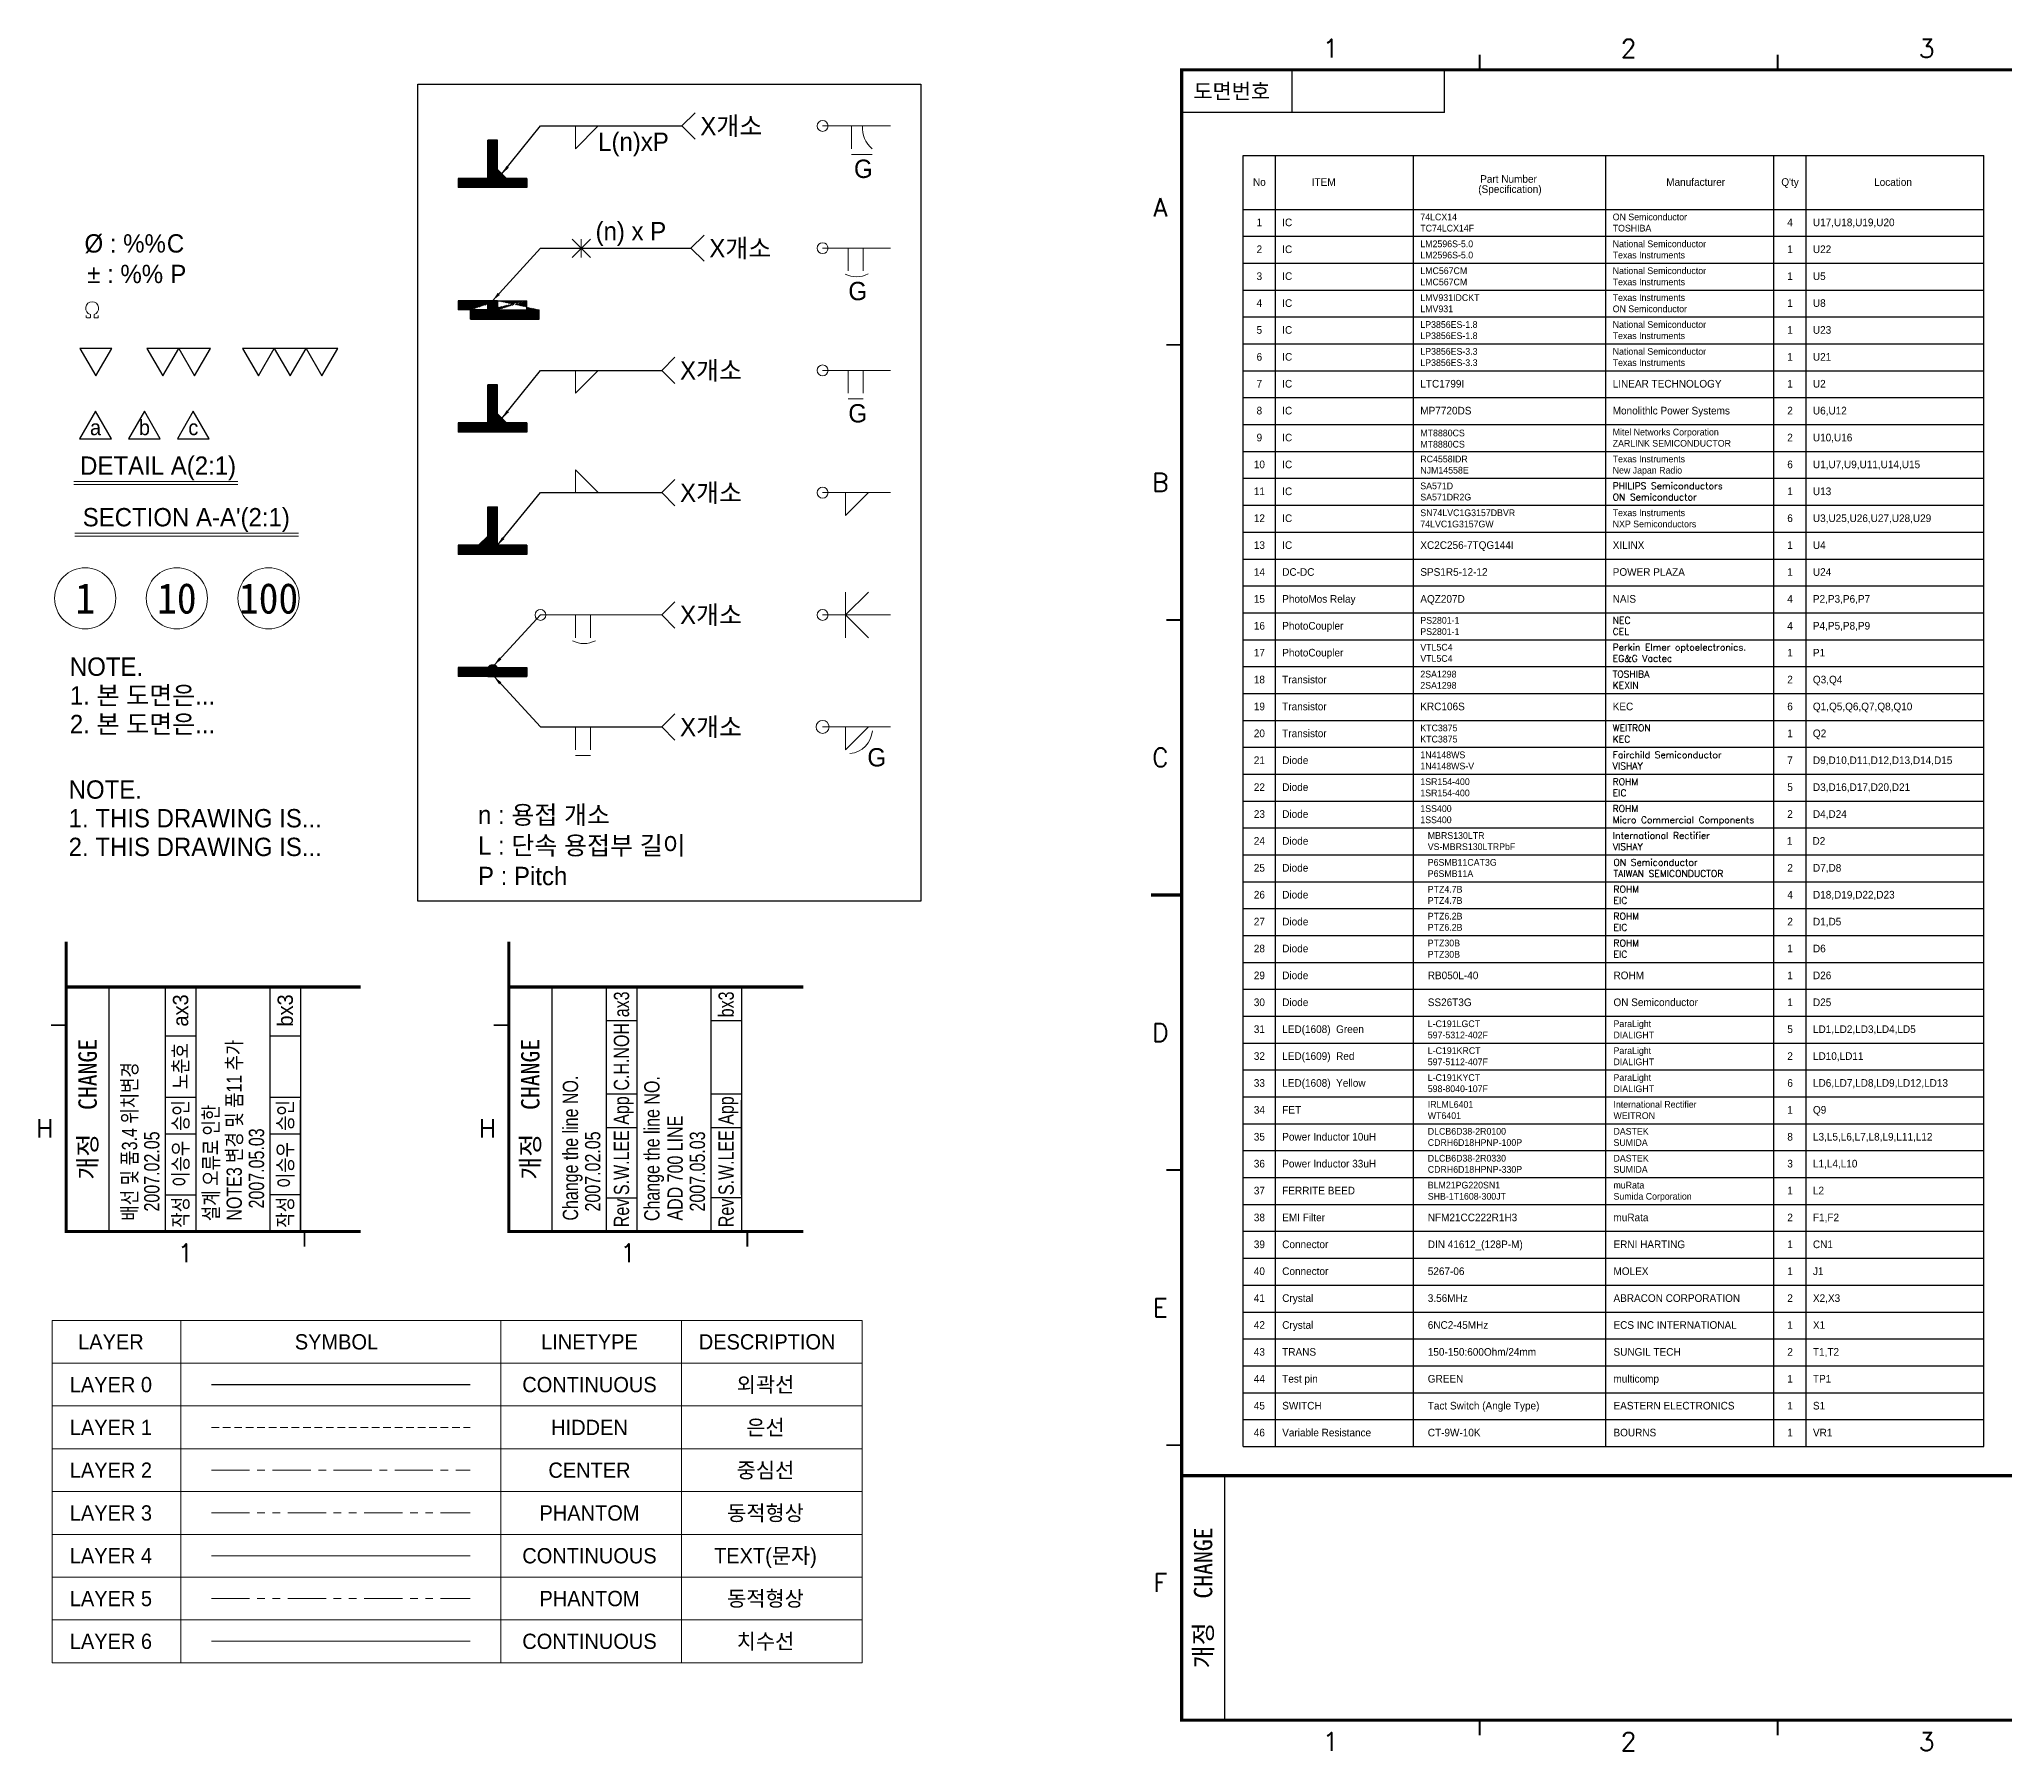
# Model space of a CAD drawing. Extents: x -344 to 1174, y 20 to 1266.
# Drawn here: x -344 to 299, y 20 to 580 of the extents above; entities that cross this region are included whole.
import ezdxf
from ezdxf.enums import TextEntityAlignment as Align

# ---------------------------------------------------------------- set-up
doc = ezdxf.new("R2010")
doc.units = 0
doc.header["$LTSCALE"] = 10
doc.header["$MEASUREMENT"] = 0
for name, pattern in [('CENTER', [2, 1.25, -0.25, 0.25, -0.25]), ('HIDDEN', [0.375, 0.25, -0.125]), ('PHANTOM', [2.5, 1.25, -0.25, 0.25, -0.25, 0.25, -0.25])]:
    doc.linetypes.add(name, pattern=pattern)
doc.layers.get('0').update_dxf_attribs({"linetype": 'CONTINUOUS', "lineweight": 25})
for name, color, linetype, lineweight in [('1', 1, 'HIDDEN', 13), ('2', 2, 'CENTER', 13), ('3', 3, 'PHANTOM', 13), ('4', 4, 'CONTINUOUS', 18), ('5', 5, 'PHANTOM', 13), ('6', 6, 'CONTINUOUS', 13)]:
    doc.layers.add(name, color=color, linetype=linetype, lineweight=lineweight)
for name, color, linetype in [('SHEET', 3, 'CONTINUOUS'), ('문자', 4, 'CONTINUOUS'), ('테두리', 3, 'CONTINUOUS')]:
    doc.layers.add(name, color=color, linetype=linetype)
doc.styles.get("Standard").update_dxf_attribs({"font": 'simplex.shx'})
doc.styles.add('굴림', font='Gulim.ttf')
doc.styles.add('굴림체', font='GulimChe.ttf')
doc.dimstyles.get("Standard").update_dxf_attribs({"dimtxt": 3, "dimasz": 3, "dimexe": 1.5, "dimexo": 1.5, "dimgap": 1.5, "dimtad": 1, "dimdec": 4, "dimdsep": 46, "dimtxsty": 'Standard', "dimcen": 0, "dimclrd": 6, "dimclre": 6, "dimclrt": 4, "dimadec": 4, "dimazin": 2, "dimtfac": 1, "dimtdec": 4, "dimtmove": 0, "dimatfit": 0, "dimfxl": 0, "dimtolj": 1, "dimtzin": 0, "dimarcsym": 0})
pattern_1 = [(45, (-37.47257, 25.9571), (-0.1767767, 0.1767767), [])]
pattern_2 = [(45, (150.57564, -227.96586), (-0.16970563, 0.16970563), [])]

# ---------------------------------------------------------------- blocks, each defined once
blk = doc.blocks.new('A')
blk.add_line((15, 285), (15, 285))
at = {"layer": 'SHEET'}
for p, q in [((33, 285), (33, 278)), ((58, 278), (58, 285)), ((58, 278), (15, 278)), ((22, 55), (22, 15))]:
    blk.add_line(p, q, dxfattribs=at)
at = {"layer": '테두리'}
for points, const_width in [([(63.75, 287.5), (63.75, 285)], 0.3), ([(112.5, 287.5), (112.5, 285)], 0.3), ([(15, 285), (15, 15), (405, 15), (405, 285), (15, 285)], 0.5), ([(12.5, 240), (15, 240)], 0.3), ([(12.5, 195), (15, 195)], 0.3), ([(10, 150), (15, 150)], 0.5), ([(12.5, 105), (15, 105)], 0.3), ([(12.5, 60), (15, 60)], 0.3), ([(15, 55), (405, 55)], 0.5), ([(63.75, 12.5), (63.75, 15)], 0.3), ([(112.5, 12.5), (112.5, 15)], 0.3)]:
    blk.add_lwpolyline(points, dxfattribs=dict(at, const_width=const_width))
at = {"layer": '문자'}
for s, p in [('1', (39.38, 288.5)), ('2', (88.12, 288.5)), ('3', (136.88, 288.5)), ('A', (11.5, 262.5)), ('B', (11.5, 217.5)), ('C', (11.5, 172.5)), ('D', (11.5, 127.5)), ('E', (11.5, 82.5)), ('F', (11.5, 37.5)), ('1', (39.38, 11.5)), ('2', (88.12, 11.5)), ('3', (136.88, 11.5))]:
    blk.add_text(s, height=3, dxfattribs=at).set_placement(p, align=Align.MIDDLE)
at = {"layer": '문자', "style": '굴림체'}
blk.add_text('도면번호 ', height=2.5, dxfattribs=at).set_placement((24, 281.5), align=Align.MIDDLE_CENTER)
blk.add_text('개정  CHANGE', height=3, rotation=90, dxfattribs=at).set_placement((18.5, 35), align=Align.MIDDLE_CENTER)
blk = doc.blocks.new('C')
blk.add_blockref('A', (0, 0))
blk = doc.blocks.new('RE_SHEET')
at = {"layer": 'SHEET'}
blk.add_line((-338.36, 93.04), (-338.36, 53.04), dxfattribs=at)
at = {"layer": '테두리'}
for points, const_width in [([(-345.36, 100.45), (-345.36, 53.04), (-297.18, 53.04)], 0.5), ([(-345.36, 93.04), (-297.18, 93.04)], 0.5), ([(-347.86, 86.79), (-345.36, 86.79)], 0.3), ([(-306.36, 50.54), (-306.36, 53.04)], 0.3)]:
    blk.add_lwpolyline(points, dxfattribs=dict(at, const_width=const_width))
at = {"layer": '문자', "style": '굴림체'}
blk.add_text('개정  CHANGE', height=3, rotation=90, dxfattribs=at).set_placement((-341.86, 73.04), align=Align.MIDDLE_CENTER)
at = {"layer": '문자'}
for s, p in [('H', (-348.86, 69.91)), ('1', (-325.86, 49.54))]:
    blk.add_text(s, height=3, dxfattribs=at).set_placement(p, align=Align.MIDDLE)
blk = doc.blocks.new('OHM')
at = {"layer": '4'}
for p, q in [((-142.05, 245.94), (-142.05, 246.24)), ((-141.45, 245.84), (-141.95, 245.84)), ((-141.35, 246.38), (-141.35, 245.94)), ((-140.75, 246.38), (-140.75, 245.94)), ((-140.65, 245.84), (-140.15, 245.84)), ((-140.05, 245.94), (-140.05, 246.24))]:
    blk.add_line(p, q, dxfattribs=at)
at = {"layer": '4', "lineweight": 13}
blk.add_arc((-141.05, 247.41), 1.07, 286.2683, 253.7317, dxfattribs=at)
at = {"layer": '4'}
for centre, start, end in [((-141.95, 245.94), 180, 270), ((-141.45, 245.94), 270, 0), ((-140.65, 245.94), 180, 270), ((-140.15, 245.94), 270, 0)]:
    blk.add_arc(centre, 0.1, start, end, dxfattribs=at)

msp = doc.modelspace()

# ---------------------------------------------------------------- hatches: boundary and pattern name
h = msp.add_hatch()
h.set_pattern_fill('ANSI31', color=256, scale=2, style=0)
h.set_pattern_definition(pattern_1)
h.paths.add_polyline_path([(-184.23894, 534.46744), (-184.23894, 531.46744), (-206.71604, 531.46744), (-206.71604, 534.46744)])
edge = h.paths.add_edge_path()
edge.add_line((-193.8877, 546.96528), (-197.06729, 546.96528))
edge.add_line((-197.06729, 534.46744), (-197.06729, 546.96528))
edge.add_line((-193.8877, 534.46744), (-193.8877, 546.96528))
h = msp.add_hatch()
h.set_pattern_fill('ANSI31', color=256, scale=2, style=0)
h.set_pattern_definition(pattern_1)
h.paths.add_polyline_path([(-206.71604, 494.46744), (-206.71604, 491.46744), (-197.06729, 491.46744), (-197.06729, 494.46744)])
edge = h.paths.add_edge_path()
edge.add_line((-202.71604, 488.46744), (-180.23894, 488.46744))
edge.add_line((-202.71604, 488.46744), (-202.71604, 491.46744))
edge.add_line((-180.23894, 488.46744), (-180.23894, 491.46744))
edge.add_line((-184.23894, 491.46744), (-184.23894, 494.46744))
edge.add_line((-193.8877, 491.46744), (-180.23894, 491.46744))
edge.add_line((-193.8877, 494.46744), (-184.23894, 494.46744))
edge.add_arc((-195.47749, 491.46744), 1.58979, 180, 360)
edge.add_line((-193.8877, 494.46744), (-193.8877, 491.46744))
h = msp.add_hatch()
h.set_pattern_fill('ANSI31', color=256, scale=2, style=0)
h.set_pattern_definition(pattern_1)
h.paths.add_polyline_path([(-184.23894, 454.46744), (-184.23894, 451.46744), (-206.71604, 451.46744), (-206.71604, 454.46744)])
edge = h.paths.add_edge_path()
edge.add_line((-193.8877, 466.96528), (-197.06729, 466.96528))
edge.add_line((-197.06729, 454.46744), (-197.06729, 466.96528))
edge.add_line((-193.8877, 454.46744), (-193.8877, 466.96528))
h = msp.add_hatch()
h.set_pattern_fill('ANSI32', color=256, scale=2, style=0)
h.set_pattern_definition([(45, (-37.4726, 25.9571), (-0.5303301, 0.5303301), []), (45, (-37.119, 25.9571), (-0.5303301, 0.5303301), [])])
h.paths.add_polyline_path([(-206.71604, 454.46744), (-206.71604, 451.46744), (-184.23894, 451.46744), (-184.23894, 454.46744)])
edge = h.paths.add_edge_path()
edge.add_line((-193.8877, 466.96528), (-197.06729, 466.96528))
edge.add_line((-197.06729, 454.46744), (-197.06729, 466.96528))
edge.add_line((-193.8877, 454.46744), (-193.8877, 466.96528))
h = msp.add_hatch()
h.set_pattern_fill('ANSI31', color=256, scale=2, style=0)
h.set_pattern_definition(pattern_1)
h.paths.add_polyline_path([(-206.71604, 454.46744), (-206.71604, 451.46744), (-184.23894, 451.46744), (-184.23894, 454.46744)])
edge = h.paths.add_edge_path()
edge.add_line((-193.8877, 466.96528), (-197.06729, 466.96528))
edge.add_line((-197.06729, 454.46744), (-197.06729, 466.96528))
edge.add_line((-193.8877, 454.46744), (-193.8877, 466.96528))
h = msp.add_hatch()
h.set_pattern_fill('ANSI31', color=256, scale=2, style=0)
h.set_pattern_definition(pattern_1)
h.paths.add_polyline_path([(-184.23894, 414.46744), (-184.23894, 411.46744), (-206.71604, 411.46744), (-206.71604, 414.46744)])
edge = h.paths.add_edge_path()
edge.add_line((-197.06729, 426.96528), (-193.8877, 426.96528))
edge.add_line((-193.8877, 414.46744), (-193.8877, 426.96528))
edge.add_line((-197.06729, 414.46744), (-197.06729, 426.96528))
h = msp.add_hatch()
h.set_pattern_fill('ANSI31', color=256, scale=2, style=0)
h.set_pattern_definition(pattern_1)
h.paths.add_polyline_path([(-184.23894, 374.46744), (-184.23894, 371.46744), (-193.8877, 371.46744), (-195.47749, 372.96744), (-193.8877, 374.46744)])
h.paths.add_polyline_path([(-206.71604, 374.46744), (-206.71604, 371.46744), (-197.06729, 371.46744), (-195.47749, 372.96744), (-197.06729, 374.46744)])
at = {"layer": '1'}
h = msp.add_hatch(dxfattribs=at)
h.set_pattern_fill('_USER', color=256, scale=0.24, angle=45, style=0, pattern_type=0)
h.set_pattern_definition([(45, (268.1898, 281.58606), (-0.16970563, 0.16970563), [])])
h.paths.add_polyline_path([(-190.91458, 534.46744), (-193.8877, 537.44056), (-193.8877, 534.46744)])
at = {"layer": '1', "linetype": 'Continuous'}
h = msp.add_hatch(dxfattribs=at)
h.set_pattern_fill('ANSI31', color=256, scale=2, style=0)
h.set_pattern_definition([(45, (150.57564, -227.96586), (-0.176776695, 0.176776695), [])])
edge = h.paths.add_edge_path()
edge.add_arc((-195.47749, 491.46744), 1.58979, 180, 360)
edge.add_line((-193.8877, 491.46744), (-193.8877, 494.46744))
edge.add_line((-193.8877, 494.46744), (-197.06729, 494.46744))
edge.add_line((-197.06729, 494.46744), (-197.06729, 491.46744))
at = {"layer": '1'}
h = msp.add_hatch(dxfattribs=at)
h.set_pattern_fill('_USER', color=256, scale=0.24, angle=45, style=0, pattern_type=0)
h.set_pattern_definition([(45, (268.1898, 201.58606), (-0.16970563, 0.16970563), [])])
h.paths.add_polyline_path([(-190.91458, 454.46744), (-193.8877, 457.44056), (-193.8877, 454.46744)])
h = msp.add_hatch(dxfattribs=at)
h.set_pattern_fill('_USER', color=256, scale=0.24, angle=45, style=0, pattern_type=0)
h.set_pattern_definition([(135, (-659.14477, 161.58606), (0.16970563, 0.16970563), [])])
h.paths.add_polyline_path([(-200.0404, 414.46744), (-197.06729, 417.44056), (-197.06729, 414.46744)])
h = msp.add_hatch(dxfattribs=at)
h.set_pattern_fill('_USER', color=256, scale=0.24, angle=45, style=0, pattern_type=0)
h.set_pattern_definition(pattern_2)
edge = h.paths.add_edge_path()
edge.add_line((-195.47749, 372.96744), (-193.8877, 374.46744))
edge.add_arc((-195.47749, 373.25396), 2, 37.35446072, 142.64553928)
edge.add_line((-197.06729, 374.46744), (-195.47749, 372.96744))
h = msp.add_hatch(dxfattribs=at)
h.set_pattern_fill('_USER', color=256, scale=0.24, angle=45, style=0, pattern_type=0)
h.set_pattern_definition(pattern_2)
h.paths.add_polyline_path([(-197.06729, 371.46744), (-193.8877, 371.46744), (-195.47749, 372.96744)])

# ---------------------------------------------------------------- linework, layer by layer
for p, q in [((-197.06729, 534.46744), (-197.06729, 546.96528)), ((-193.8877, 546.96528), (-197.06729, 546.96528)), ((-193.8877, 534.46744), (-193.8877, 546.96528)), ((50.14052, 541.94568), (292.47419, 541.94568)), ((50.14052, 119.54568), (50.14052, 541.94568)), ((50.14052, 541.94568), (292.47419, 541.94568)), ((60.70052, 119.54568), (60.70052, 541.94568)), ((105.88641, 119.54568), (105.88641, 541.94568)), ((168.83216, 119.54568), (168.83216, 541.94568)), ((223.78163, 119.54568), (223.78163, 541.94568)), ((234.34163, 119.54568), (234.34163, 541.94568)), ((292.47419, 119.54568), (292.47419, 541.94568)), ((-184.23894, 534.46744), (-206.71604, 534.46744)), ((-206.71604, 534.46744), (-206.71604, 531.46744)), ((-190.91458, 534.46744), (-193.8877, 537.44056)), ((-184.23894, 534.46744), (-184.23894, 531.46744)), ((-184.23894, 531.46744), (-206.71604, 531.46744)), ((50.14052, 524.34568), (292.47419, 524.34568)), ((50.14052, 515.54568), (292.47419, 515.54568)), ((50.14052, 506.74568), (292.47419, 506.74568)), ((50.14052, 497.94568), (292.47419, 497.94568)), ((-197.06729, 494.46744), (-206.71604, 494.46744)), ((-206.71604, 494.46744), (-206.71604, 491.46744)), ((-197.06729, 491.46744), (-206.71604, 491.46744)), ((-202.71604, 488.46744), (-202.71604, 491.46744)), ((-197.06729, 491.46744), (-197.06729, 494.46744)), ((-193.8877, 494.46744), (-197.06729, 494.46744)), ((-193.8877, 494.46744), (-184.23894, 494.46744)), ((-193.8877, 494.46744), (-193.8877, 491.46744)), ((-193.8877, 491.46744), (-180.23894, 491.46744)), ((-184.23894, 491.46744), (-184.23894, 494.46744)), ((-180.23894, 488.46744), (-180.23894, 491.46744)), ((50.14052, 489.14568), (292.47419, 489.14568)), ((-202.71604, 488.46744), (-180.23894, 488.46744)), ((50.14052, 480.34568), (292.47419, 480.34568)), ((50.14052, 471.54568), (292.47419, 471.54568)), ((-197.06729, 454.46744), (-197.06729, 466.96528)), ((-193.8877, 466.96528), (-197.06729, 466.96528)), ((-193.8877, 454.46744), (-193.8877, 466.96528)), ((-190.91458, 454.46744), (-193.8877, 457.44056)), ((50.14052, 462.74568), (292.47419, 462.74568)), ((-184.23894, 454.46744), (-206.71604, 454.46744)), ((-206.71604, 454.46744), (-206.71604, 451.46744)), ((-184.23894, 451.46744), (-206.71604, 451.46744)), ((-184.23894, 454.46744), (-184.23894, 451.46744)), ((50.14052, 453.94568), (292.47419, 453.94568)), ((50.14052, 445.14568), (292.47419, 445.14568)), ((50.14052, 436.34568), (292.47419, 436.34568)), ((-197.06729, 414.46744), (-197.06729, 426.96528)), ((-197.06729, 426.96528), (-193.8877, 426.96528)), ((-193.8877, 414.46744), (-193.8877, 426.96528)), ((50.14052, 427.54568), (292.47419, 427.54568)), ((50.14052, 418.74568), (292.47419, 418.74568)), ((-184.23894, 414.46744), (-206.71604, 414.46744)), ((-206.71604, 414.46744), (-206.71604, 411.46744)), ((-200.0404, 414.46744), (-197.06729, 417.44056)), ((-184.23894, 414.46744), (-184.23894, 411.46744)), ((-184.23894, 411.46744), (-206.71604, 411.46744)), ((50.14052, 409.94568), (292.47419, 409.94568)), ((50.14052, 401.14568), (292.47419, 401.14568)), ((50.14052, 392.34568), (292.47419, 392.34568)), ((50.14052, 383.54568), (292.47419, 383.54568)), ((-197.06729, 374.46744), (-206.71604, 374.46744)), ((-206.71604, 374.46744), (-206.71604, 371.46744)), ((-195.47749, 372.96744), (-197.06729, 374.46744)), ((-195.47749, 372.96744), (-193.8877, 374.46744)), ((-193.8877, 374.46744), (-184.23894, 374.46744)), ((-184.23894, 374.46744), (-184.23894, 371.46744)), ((50.14052, 374.74568), (292.47419, 374.74568)), ((-197.06729, 371.46744), (-206.71604, 371.46744)), ((-197.06729, 371.46744), (-195.47749, 372.96744)), ((-197.06729, 371.46744), (-193.8877, 371.46744)), ((-193.8877, 371.46744), (-195.47749, 372.96744)), ((-193.8877, 371.46744), (-184.23894, 371.46744)), ((50.14052, 365.94568), (292.47419, 365.94568)), ((50.14052, 357.14568), (292.47419, 357.14568)), ((50.14052, 348.34568), (292.47419, 348.34568)), ((50.14052, 339.54568), (292.47419, 339.54568)), ((50.14052, 330.74568), (292.47419, 330.74568)), ((50.14052, 321.94568), (292.47419, 321.94568)), ((50.14052, 313.14568), (292.47419, 313.14568)), ((50.14052, 304.34568), (292.47419, 304.34568)), ((50.14052, 295.54568), (292.47419, 295.54568)), ((50.14052, 286.74568), (292.47419, 286.74568)), ((50.14052, 277.94568), (292.47419, 277.94568)), ((50.14052, 269.14568), (292.47419, 269.14568)), ((50.14052, 260.34568), (292.47419, 260.34568)), ((50.14052, 251.54568), (292.47419, 251.54568)), ((50.14052, 242.74568), (292.47419, 242.74568)), ((50.14052, 233.94568), (292.47419, 233.94568)), ((50.14052, 225.14568), (292.47419, 225.14568)), ((50.14052, 216.34568), (292.47419, 216.34568)), ((50.14052, 207.54568), (292.47419, 207.54568)), ((50.14052, 198.74568), (292.47419, 198.74568)), ((50.14052, 189.94568), (292.47419, 189.94568)), ((50.14052, 181.14568), (292.47419, 181.14568)), ((50.14052, 172.34568), (292.47419, 172.34568)), ((50.14052, 163.54568), (292.47419, 163.54568)), ((50.14052, 154.74568), (292.47419, 154.74568)), ((50.14052, 145.94568), (292.47419, 145.94568)), ((-287.48073, 139.79063), (-202.80928, 139.79063)), ((50.14052, 137.14568), (292.47419, 137.14568)), ((50.14052, 128.34568), (292.47419, 128.34568)), ((50.14052, 119.54568), (292.47419, 119.54568))]:
    msp.add_line(p, q)
for points in [[(-219.92302, 565.36002), (-55.32551, 565.36002), (-55.32551, 297.98124), (-219.92302, 297.98124)], [(-325.29866, 469.82794), (-320.10251, 478.82794), (-330.49481, 478.82794)], [(-303.38213, 469.82794), (-298.18597, 478.82794), (-308.57828, 478.82794)], [(-292.98982, 469.82794), (-287.79367, 478.82794), (-298.18597, 478.82794)], [(-272.10296, 469.82794), (-266.90681, 478.82794), (-277.29912, 478.82794)], [(-261.71066, 469.82794), (-256.51451, 478.82794), (-266.90681, 478.82794)], [(-251.31835, 469.82794), (-246.1222, 478.82794), (-256.51451, 478.82794)]]:
    msp.add_lwpolyline(points, close=True)
for centre, radius, start, end in [((-195.47749, 491.46744), 1.58979, 180, 0), ((-195.47749, 373.25396), 2, 37.35446072, 142.64553928)]:
    msp.add_arc(centre, radius, start, end)
msp.add_line((-287.48073, 125.79063), (-202.80928, 125.79063), dxfattribs=at)
at = {"layer": '2'}
msp.add_line((-287.48073, 111.79063), (-202.80928, 111.79063), dxfattribs=at)
at = {"layer": '3'}
msp.add_line((-287.48073, 97.79063), (-202.80928, 97.79063), dxfattribs=at)
at = {"layer": '4'}
for p, q in [((-332.53481, 435.27987), (-278.80742, 435.27987)), ((-332.53481, 434.27987), (-278.80742, 434.27987)), ((-332.21835, 418.40784), (-259.03463, 418.40784)), ((-332.21835, 417.40784), (-259.03463, 417.40784)), ((-287.48073, 83.79063), (-202.80928, 83.79063))]:
    msp.add_line(p, q, dxfattribs=at)
at = {"layer": '5'}
msp.add_line((-287.48073, 69.79063), (-202.80928, 69.79063), dxfattribs=at)
at = {"layer": '6'}
for p, q in [((-133.51658, 551.65479), (-129.21741, 555.95396)), ((-168.36595, 551.65479), (-168.36595, 544.19015)), ((-168.36595, 544.19015), (-160.90131, 551.65479)), ((-133.51658, 551.65479), (-129.21741, 547.35563)), ((-87.48376, 551.65479), (-65.29246, 551.65479)), ((-78.05858, 551.65479), (-78.05858, 544.19015)), ((-78.05858, 542.30618), (-71.26169, 542.30618)), ((-163.47009, 508.65479), (-169.47009, 514.65479)), ((-169.47009, 508.65479), (-163.47009, 514.65479)), ((-166.47009, 508.65479), (-166.47009, 514.65479)), ((-130.57698, 511.65479), (-126.27781, 515.95396)), ((-130.57698, 511.65479), (-126.27781, 507.35563)), ((-87.48376, 511.65479), (-65.29246, 511.65479)), ((-79.15079, 511.65479), (-79.15079, 504.19015)), ((-74.23155, 511.65479), (-74.23155, 504.19015)), ((-140.15158, 471.65479), (-135.85241, 475.95396)), ((-168.36595, 471.65479), (-168.36595, 464.19015)), ((-168.36595, 464.19015), (-160.90131, 471.65479)), ((-140.15158, 471.65479), (-135.85241, 467.35563)), ((-87.48376, 471.65479), (-65.29246, 471.65479)), ((-79.15079, 471.65479), (-79.15079, 464.19015)), ((-74.23155, 471.65479), (-74.23155, 464.19015)), ((-79.15079, 462.30618), (-74.19103, 462.30618)), ((-168.36595, 439.11943), (-160.90131, 431.65479)), ((-168.36595, 431.65479), (-168.36595, 439.11943)), ((-140.15158, 431.65479), (-135.85241, 435.95396)), ((-140.15158, 431.65479), (-135.85241, 427.35563)), ((-87.48376, 431.65479), (-65.29246, 431.65479)), ((-79.98194, 424.19015), (-72.5173, 431.65479)), ((-79.98194, 431.65479), (-79.98194, 424.19015)), ((-79.98194, 391.65479), (-72.5173, 399.11943)), ((-79.98194, 391.65479), (-79.98194, 399.11943)), ((-140.15158, 391.65479), (-135.85241, 395.95396)), ((-168.36595, 391.65479), (-168.36595, 384.19015)), ((-163.44671, 391.65479), (-163.44671, 384.19015)), ((-140.15158, 391.65479), (-135.85241, 387.35563)), ((-87.48376, 391.65479), (-65.29246, 391.65479)), ((-79.98194, 391.65479), (-72.5173, 384.19015)), ((-79.98194, 391.65479), (-79.98194, 384.19015)), ((-168.36595, 354.99454), (-168.36595, 347.5299)), ((-163.44671, 354.99454), (-163.44671, 347.5299)), ((-140.15158, 354.99454), (-135.85241, 359.29371)), ((-140.15158, 354.99454), (-135.85241, 350.69537)), ((-87.48376, 354.99454), (-65.29246, 354.99454)), ((-79.98194, 354.99454), (-79.98194, 347.5299)), ((-79.98194, 347.5299), (-72.5173, 354.99454)), ((-168.36595, 345.64592), (-163.40619, 345.64592)), ((-339.56213, 160.79063), (-74.5925, 160.79063)), ((-339.56213, 160.79063), (-339.56213, 48.79063)), ((-297.48073, 160.79063), (-297.48073, 48.79063)), ((-192.80928, 160.79063), (-192.80928, 48.79063)), ((-133.70089, 160.79063), (-133.70089, 48.79063)), ((-74.5925, 160.79063), (-74.5925, 48.79063)), ((-297.48073, 158.35622), (-297.48073, 48.79063)), ((-339.56213, 146.79063), (-74.5925, 146.79063)), ((-339.56213, 132.79063), (-74.5925, 132.79063)), ((-339.56213, 118.79063), (-74.5925, 118.79063)), ((-339.56213, 104.79063), (-74.5925, 104.79063)), ((-339.56213, 90.79063), (-74.5925, 90.79063)), ((-339.56213, 76.79063), (-74.5925, 76.79063)), ((-339.56213, 62.79063), (-74.5925, 62.79063)), ((-287.48073, 55.79063), (-202.80928, 55.79063)), ((-339.56213, 48.79063), (-74.5925, 48.79063))]:
    msp.add_line(p, q, dxfattribs=at)
for centre, radius in [((-87.48376, 551.65479), 1.78455), ((-87.48376, 551.65479), 1.78455), ((-87.48376, 511.65479), 1.78455), ((-87.48376, 471.65479), 1.78455), ((-87.48376, 431.65479), 1.78455), ((-328.78374, 397.08504), 10), ((-298.78374, 397.08504), 10), ((-268.78374, 397.08504), 10), ((-179.81247, 391.65479), 1.78455), ((-87.48376, 391.65479), 1.78455), ((-87.48376, 354.99454), 2.14145)]:
    msp.add_circle(centre, radius, dxfattribs=at)
for centre, radius, start, end in [((-65.5278, 550.95074), 8.90078, 175.46314873, 229.42450661), ((-76.38811, 510.45812), 8.17077, 242.67028855, 297.44189264), ((-165.60327, 390.45812), 8.17077, 242.67028855, 297.44189264), ((-79.26273, 354.32878), 8.07743, 275.10094628, 355.90554056)]:
    msp.add_arc(centre, radius, start, end, dxfattribs=at)
at = {"layer": 'SHEET'}
for p, q in [((-302.57348, 269.88962), (-302.57348, 189.88962)), ((-292.57348, 269.88962), (-292.57348, 189.88962)), ((-268.32369, 269.88962), (-268.32369, 189.88962)), ((-258.32369, 269.88962), (-258.32369, 189.88962)), ((-158.30058, 269.88962), (-158.30058, 189.88962)), ((-148.30058, 269.88962), (-148.30058, 189.88962)), ((-124.05078, 269.88962), (-124.05078, 189.88962)), ((-114.05078, 269.88962), (-114.05078, 189.88962)), ((-158.17387, 258.88962), (-148.30058, 258.88962)), ((-123.92408, 258.88962), (-114.05078, 258.88962)), ((-302.44678, 253.88962), (-292.57348, 253.88962)), ((-268.19698, 253.88962), (-258.32369, 253.88962)), ((-302.44678, 233.88962), (-292.57348, 233.88962)), ((-268.19698, 233.88962), (-258.32369, 233.88962)), ((-258.32369, 220.88962), (-258.32369, 232.88962)), ((-158.17387, 234.88962), (-148.30058, 234.88962)), ((-123.92408, 234.88962), (-114.05078, 234.88962)), ((-114.05078, 220.88962), (-114.05078, 232.88962)), ((-302.44678, 221.88962), (-292.57348, 221.88962)), ((-268.19698, 221.88962), (-258.32369, 221.88962)), ((-258.32369, 201.88962), (-258.32369, 220.88962)), ((-158.17387, 223.88962), (-148.30058, 223.88962)), ((-123.92408, 223.88962), (-114.05078, 223.88962)), ((-114.05078, 201.88962), (-114.05078, 220.88962)), ((-302.44678, 201.88962), (-292.57348, 201.88962)), ((-258.32369, 201.88962), (-268.32369, 201.88962)), ((-258.32369, 189.88962), (-258.32369, 201.88962)), ((-158.17387, 200.88962), (-148.30058, 200.88962)), ((-114.05078, 200.88962), (-124.05078, 200.88962))]:
    msp.add_line(p, q, dxfattribs=at)
at = {"layer": 'SHEET', "color": 1}
for points in [[(-325.40449, 458.2809), (-330.60064, 449.2809), (-320.20834, 449.2809)], [(-309.40449, 458.2809), (-314.60064, 449.2809), (-304.20834, 449.2809)], [(-293.40449, 458.2809), (-298.60064, 449.2809), (-288.20834, 449.2809)]]:
    msp.add_lwpolyline(points, close=True, dxfattribs=at)

# ---------------------------------------------------------------- block references
at = {"xscale": 2, "yscale": 2, "zscale": 2}
msp.add_blockref('C', (0, 0), dxfattribs=at)
at = {"layer": '4', "xscale": 2, "yscale": 2, "zscale": 2}
msp.add_blockref('OHM', (-44.40059, -2.82052), dxfattribs=at)
at = {"layer": 'SHEET', "xscale": 2, "yscale": 2, "zscale": 2}
for p in [(355.72177, 83.81288), (500.57462, 83.81288)]:
    msp.add_blockref('RE_SHEET', p, dxfattribs=at)

# ---------------------------------------------------------------- texts
at = {"style": '굴림'}
for s, p in [('No', (55.42052, 532.04568)), ('ITEM', (76.47527, 532.04568)), ('Part Number ', (137.40464, 533.05493)), ('Manufacturer', (198.18898, 532.04568)), ("Q'ty", (229.06163, 532.04568)), ('Location', (262.76096, 532.04568)), ('(Specification)', (137.40464, 529.73206)), ('1', (55.42052, 518.84568)), ('4', (229.06163, 518.84568)), ('2', (55.42052, 510.04568)), ('1', (229.06163, 510.04568)), ('3', (55.42052, 501.24568)), ('1', (229.06163, 501.24568)), ('4', (55.42052, 492.44568)), ('1', (229.06163, 492.44568)), ('5', (55.42052, 483.64568)), ('1', (229.06163, 483.64568)), ('6', (55.42052, 474.84568)), ('1', (229.06163, 474.84568)), ('7', (55.42052, 466.04568)), ('1', (229.06163, 466.04568)), ('8', (55.42052, 457.24568)), ('2', (229.06163, 457.24568)), ('9', (55.42052, 448.44568)), ('2', (229.06163, 448.44568)), ('10', (55.42052, 439.64568)), ('6', (229.06163, 439.64568)), ('11', (55.42052, 430.84568)), ('1', (229.06163, 430.84568)), ('12', (55.42052, 422.04568)), ('6', (229.06163, 422.04568)), ('13', (55.42052, 413.24568)), ('1', (229.06163, 413.24568)), ('14', (55.42052, 404.44568)), ('1', (229.06163, 404.44568)), ('15', (55.42052, 395.64568)), ('4', (229.06163, 395.64568)), ('16', (55.42052, 386.84568)), ('4', (229.06163, 386.84568)), ('17', (55.42052, 378.04568)), ('1', (229.06163, 378.04568)), ('18', (55.42052, 369.24568)), ('2', (229.06163, 369.24568)), ('19', (55.42052, 360.44568)), ('6', (229.06163, 360.44568)), ('20', (55.42052, 351.64568)), ('1', (229.06163, 351.64568)), ('21', (55.42052, 342.84568)), ('7', (229.06163, 342.84568)), ('22', (55.42052, 334.04568)), ('5', (229.06163, 334.04568)), ('23', (55.42052, 325.24568)), ('2', (229.06163, 325.24568)), ('24', (55.42052, 316.44568)), ('1', (228.92649, 316.44568)), ('25', (55.42052, 307.64568)), ('2', (229.07998, 307.64568)), ('26', (55.42052, 298.84568)), ('4', (229.07998, 298.84568)), ('27', (55.42052, 290.04568)), ('2', (229.07998, 290.04568)), ('28', (55.42052, 281.24568)), ('1', (229.07998, 281.24568)), ('29', (55.42052, 272.44568)), ('1', (229.07998, 272.44568)), ('30', (55.42052, 263.64568)), ('1', (229.07998, 263.64568)), ('31', (55.42052, 254.84568)), ('5', (229.07998, 254.84568)), ('32', (55.42052, 246.04568)), ('2', (229.07998, 246.04568)), ('33', (55.42052, 237.24568)), ('6', (229.07998, 237.24568)), ('34', (55.42052, 228.44568)), ('1', (229.07998, 228.44568)), ('35', (55.42052, 219.64568)), ('8', (229.07998, 219.64568)), ('36', (55.42052, 210.84568)), ('3', (229.07998, 210.84568)), ('37', (55.42052, 202.04568)), ('1', (229.07998, 202.04568)), ('38', (55.42052, 193.24568)), ('2', (229.07998, 193.24568)), ('39', (55.42052, 184.44568)), ('1', (229.07998, 184.44568)), ('40', (55.42052, 175.64568)), ('1', (229.07998, 175.64568)), ('41', (55.42052, 166.84568)), ('2', (229.07998, 166.84568)), ('42', (55.42052, 158.04568)), ('1', (229.07998, 158.04568)), ('43', (55.42052, 149.24568)), ('2', (229.07998, 149.24568)), ('44', (55.42052, 140.44568)), ('1', (229.07998, 140.44568)), ('45', (55.42052, 131.64568)), ('1', (229.07998, 131.64568)), ('46', (55.42052, 122.84568)), ('1', (229.07998, 122.84568))]:
    msp.add_text(s, height=2.5, dxfattribs=at).set_placement(p, align=Align.CENTER)
for s, p in [('IC', (62.90052, 518.84568)), ('U17,U18,U19,U20', (236.54163, 518.84568)), ('IC', (62.90052, 510.04568)), ('U22', (236.54163, 510.04568)), ('IC', (62.90052, 501.24568)), ('U5', (236.54163, 501.24568)), ('IC', (62.90052, 492.44568)), ('U8', (236.54163, 492.44568)), ('IC', (62.90052, 483.64568)), ('U23', (236.54163, 483.64568)), ('IC', (62.90052, 474.84568)), ('U21', (236.54163, 474.84568)), ('IC', (62.90052, 466.04568)), ('LTC1799I', (108.08641, 466.04568)), ('LINEAR TECHNOLOGY', (171.03216, 466.04568)), ('U2', (236.54163, 466.04568)), ('IC', (62.90052, 457.24568)), ('MP7720DS', (108.08641, 457.24568)), ('Monolithlc Power Systems', (171.03216, 457.24568)), ('U6,U12', (236.54163, 457.24568)), ('IC', (62.90052, 448.44568)), ('U10,U16', (236.54163, 448.44568)), ('IC', (62.90052, 439.64568)), ('U1,U7,U9,U11,U14,U15', (236.54163, 439.64568)), ('IC', (62.90052, 430.84568)), ('U13', (236.54163, 430.84568)), ('IC', (62.90052, 422.04568)), ('U3,U25,U26,U27,U28,U29', (236.54163, 422.04568)), ('IC', (62.90052, 413.24568)), ('XC2C256-7TQG144I', (108.08641, 413.24568)), ('XILINX', (171.03216, 413.24568)), ('U4', (236.54163, 413.24568)), ('DC-DC', (62.90052, 404.44568)), ('SPS1R5-12-12', (108.08641, 404.44568)), ('POWER PLAZA', (171.03216, 404.44568)), ('U24', (236.54163, 404.44568)), ('PhotoMos Relay', (62.90052, 395.64568)), ('AQZ207D', (108.08641, 395.64568)), ('NAIS', (171.03216, 395.64568)), ('P2,P3,P6,P7', (236.54163, 395.64568)), ('PhotoCoupler', (62.90052, 386.84568)), ('P4,P5,P8,P9', (236.54163, 386.84568)), ('PhotoCoupler', (62.90052, 378.04568)), ('P1', (236.54163, 378.04568)), ('Transistor', (62.90052, 369.24568)), ('Q3,Q4', (236.54163, 369.24568)), ('Transistor', (62.90052, 360.44568)), ('KRC106S', (108.08641, 360.44568)), ('KEC', (171.03216, 360.44568)), ('Q1,Q5,Q6,Q7,Q8,Q10', (236.54163, 360.44568)), ('Transistor', (62.90052, 351.64568)), ('Q2', (236.54163, 351.64568)), ('Diode', (62.90052, 342.84568)), ('D9,D10,D11,D12,D13,D14,D15', (236.54163, 342.84568)), ('Diode', (62.90052, 334.04568)), ('D3,D16,D17,D20,D21', (236.54163, 334.04568)), ('Diode', (62.90052, 325.24568)), ('D4,D24', (236.54163, 325.24568)), ('Diode', (62.90052, 316.44568)), ('D2', (236.40649, 316.44568)), ('Diode', (62.90052, 307.64568)), ('D7,D8', (236.55998, 307.64568)), ('Diode', (62.90052, 298.84568)), ('D18,D19,D22,D23', (236.55998, 298.84568)), ('Diode', (62.90052, 290.04568)), ('D1,D5', (236.55998, 290.04568)), ('Diode', (62.90052, 281.24568)), ('D6', (236.55998, 281.24568)), ('Diode', (62.90052, 272.44568)), ('RB050L-40', (110.52335, 272.44568)), ('ROHM', (171.28812, 272.44568)), ('D26', (236.55998, 272.44568)), ('Diode', (62.90052, 263.64568)), ('SS26T3G', (110.52335, 263.64568)), ('ON Semiconductor', (171.28812, 263.64568)), ('D25', (236.55998, 263.64568)), ('LED(1608)  Green', (62.90052, 254.84568)), ('LD1,LD2,LD3,LD4,LD5', (236.55998, 254.84568)), ('LED(1609)  Red', (62.90052, 246.04568)), ('LD10,LD11', (236.55998, 246.04568)), ('LED(1608)  Yellow', (62.90052, 237.24568)), ('LD6,LD7,LD8,LD9,LD12,LD13', (236.55998, 237.24568)), ('FET', (62.90052, 228.44568)), ('Q9', (236.55998, 228.44568)), ('Power Inductor 10uH', (62.90052, 219.64568)), ('L3,L5,L6,L7,L8,L9,L11,L12', (236.55998, 219.64568)), ('Power Inductor 33uH', (62.90052, 210.84568)), ('L1,L4,L10', (236.55998, 210.84568)), ('FERRITE BEED', (62.90052, 202.04568)), ('L2', (236.55998, 202.04568)), ('EMI Filter', (62.90052, 193.24568)), ('NFM21CC222R1H3', (110.52335, 193.24568)), ('muRata', (171.28812, 193.24568)), ('F1,F2', (236.55998, 193.24568)), ('Connector', (62.90052, 184.44568)), ('DIN 41612_(128P-M) ', (110.52335, 184.44568)), ('ERNI HARTING', (171.28812, 184.44568)), ('CN1', (236.55998, 184.44568)), ('Connector', (62.90052, 175.64568)), ('5267-06', (110.52335, 175.64568)), ('MOLEX', (171.28812, 175.64568)), ('J1', (236.55998, 175.64568)), ('Crystal', (62.90052, 166.84568)), ('3.56MHz', (110.52335, 166.84568)), ('ABRACON CORPORATION', (171.28812, 166.84568)), ('X2,X3', (236.55998, 166.84568)), ('Crystal', (62.90052, 158.04568)), ('6NC2-45MHz', (110.52335, 158.04568)), ('ECS INC INTERNATIONAL', (171.28812, 158.04568)), ('X1', (236.55998, 158.04568)), ('TRANS', (62.90052, 149.24568)), ('150-150:600Ohm/24mm', (110.52335, 149.24568)), ('SUNGIL TECH', (171.28812, 149.24568)), ('T1,T2', (236.55998, 149.24568)), ('Test pin', (62.90052, 140.44568)), ('GREEN', (110.52335, 140.44568)), ('multicomp', (171.28812, 140.44568)), ('TP1', (236.55998, 140.44568)), ('SWITCH', (62.90052, 131.64568)), ('Tact Switch (Angle Type)', (110.52335, 131.64568)), ('EASTERN ELECTRONICS', (171.28812, 131.64568)), ('S1', (236.55998, 131.64568)), ('Variable Resistance ', (62.90052, 122.84568)), ('CT-9W-10K ', (110.52335, 122.84568)), ('BOURNS', (171.28812, 122.84568)), ('VR1', (236.55998, 122.84568))]:
    msp.add_text(s, height=2.5, dxfattribs=at).set_placement(p)
for s, p in [('LAYER 0', (-320.36723, 139.79063)), ('CONTINUOUS', (-163.76822, 139.79063)), ('외곽선', (-106.19099, 139.79063))]:
    msp.add_text(s, height=5, dxfattribs=at).set_placement(p, align=Align.MIDDLE_CENTER)
at = {"char_height": 2.2, "attachment_point": 1, "style": '굴림'}
for s, insert, width in [('74LCX14\\PTC74LCX14F', (108.08641, 522.97068), 35.7363331), ('ON Semiconductor\\PTOSHIBA', (171.03216, 522.97068), 45.2736064), ('LM2596S-5.0\\PLM2596S-5.0', (108.08641, 514.17068), 43.3691068), ('National Semiconductor\\PTexas Instruments', (171.03216, 514.17068), 67.5484218), ('LMC567CM\\PLMC567CM', (108.08641, 505.37068), 36.1958361), ('National Semiconductor\\PTexas Instruments', (171.03216, 505.37068), 67.5484218), ('LMV931IDCKT\\PLMV931', (108.08641, 496.57068), 36.4337139), ('Texas Instruments\\PON Semiconductor', (171.03216, 496.57068), 59.826998), ('LP3856ES-1.8\\PLP3856ES-1.8', (108.08641, 487.77068), 45.764137), ('National Semiconductor\\PTexas Instruments', (171.03216, 487.77068), 67.5484218), ('LP3856ES-3.3\\PLP3856ES-3.3', (108.08641, 478.97068), 45.716857), ('National Semiconductor\\PTexas Instruments', (171.03216, 478.97068), 67.5484218), ('MT8880CS\\PMT8880CS', (108.08641, 452.27448), 35.3359302), ('Mitel Networks Corporation\\PZARLINK SEMICONDUCTOR', (171.03216, 452.57068), 86.5490934), ('RC4558IDR\\PNJM14558E', (108.08641, 443.77068), 38.1018133), ('Texas Instruments\\PNew Japan Radio', (171.03216, 443.77068), 57.2339825), ('SA571D\\PSA571DR2G', (108.08641, 434.97068), 33.5658831), ('SN74LVC1G3157DBVR\\P74LVC1G3157GW', (108.08641, 426.17068), 64.3969107), ('Texas Instruments\\PNXP Semiconductors', (171.03216, 426.17068), 62.7834788), ('PS2801-1\\PPS2801-1', (108.08641, 390.97068), 32.3779718), ('VTL5C4\\PVTL5C4', (108.08641, 382.17068), 25.937542), ('2SA1298\\P2SA1298', (108.08641, 373.37068), 30.2592344), ('KTC3875\\PKTC3875', (108.08641, 355.77068), 30.2518469), ('1N4148WS\\P1N4148WS-V', (108.08641, 346.97068), 40.2175957), ('1SR154-400\\P1SR154-400', (108.08641, 338.17068), 40.7539288), ('1SS400\\P1SS400', (108.08641, 329.37068), 26.3926125), ('MBRS130LTR\\PVS-MBRS130LTRPbF', (110.52335, 320.57068), 54.2922767), ('P6SMB11CAT3G\\PP6SMB11A', (110.52335, 311.77068), 43.8522498), ('PTZ4.7B\\PPTZ4.7B', (110.52335, 302.97068), 28.3783747), ('PTZ6.2B\\PPTZ6.2B', (110.52335, 294.17068), 28.3783747), ('PTZ30B\\PPTZ30B', (110.52335, 285.37068), 26.1768972), ('L-C191LGCT\\P597-5312-402F', (110.52335, 258.97068), 45.5646743), ('ParaLight\\PDIALIGHT', (171.28812, 258.97068), 13.0676306), ('L-C191KRCT\\P597-5112-407F', (110.52335, 250.17068), 45.734587), ('ParaLight\\PDIALIGHT', (171.28812, 250.17068), 13.0676306), ('L-C191KYCT\\P598-8040-107F', (110.52335, 241.37068), 45.4922767), ('ParaLight\\PDIALIGHT', (171.28812, 241.37068), 13.0676306), ('IRLML6401\\PWT6401', (110.52335, 232.57068), 32.148959), ('International Rectifier\\PWEITRON', (171.28812, 232.57068), 31.3827414), ('DLCB6D38-2R0100\\PCDRH6D18HPNP-100P', (110.52335, 223.77068), 66.3220954), ('DASTEK\\PSUMIDA', (171.28812, 223.77068), 8.5051054), ('DLCB6D38-2R0330\\PCDRH6D18HPNP-330P', (110.52335, 214.97068), 66.3220954), ('DASTEK\\PSUMIDA', (171.28812, 214.97068), 8.5051054), ('BLM21PG220SN1\\PSHB-1T1608-300JT', (110.52335, 206.17068), 58.9419745), ('muRata\\PSumida Corporation', (171.28812, 206.17068), 25.5894573)]:
    msp.add_mtext(s, dxfattribs=dict(at, insert=insert, width=width))
at = {"char_height": 2.2, "attachment_point": 1}
for s, insert, width in [('PHILIPS Semiconductors\\PON Semiconductor', (171.03216, 434.97068), 68.8515782), ('NEC\\PCEL', (171.03216, 390.97068), 14.931632), ('Perkin Elmer optoelectronics.\\PEG&G Vactec', (171.03216, 382.17068), 67.1923439), ('TOSHIBA\\PKEXIN', (171.03216, 373.37068), 26.2640698), ('WEITRON\\PKEC', (171.03216, 355.77068), 23.725722), ('Fairchild Semiconductor\\PVISHAY', (171.03216, 346.97068), 50.9826729), ('ROHM\\PEIC', (171.03216, 338.17068), 17.4197448), ('ROHM\\PMicro Commercial Components', (171.03216, 329.37068), 59.3261249), ('International Rectifier\\PVISHAY', (171.06551, 320.57068), 47.7203492), ('ON Semiconductor\\PTAIWAN SEMICONDUCTOR', (171.28812, 311.77068), 53.2512437), ('ROHM\\PEIC', (171.28812, 302.97068), 6.4283225), ('ROHM\\PEIC', (171.28812, 294.17068), 6.4283225), ('ROHM\\PEIC', (171.28812, 285.37068), 6.4283225)]:
    msp.add_mtext(s, dxfattribs=dict(at, insert=insert, width=width))
at = {"layer": '1', "style": '굴림'}
for s, p in [('은선', (-106.19099, 125.79063)), ('LAYER 1', (-320.36723, 125.79063)), ('HIDDEN', (-163.76822, 125.79063))]:
    msp.add_text(s, height=5, dxfattribs=at).set_placement(p, align=Align.MIDDLE_CENTER)
at = {"layer": '2', "style": '굴림'}
for s, p in [('LAYER 2', (-320.36723, 111.79063)), ('CENTER', (-163.76822, 111.79063)), ('중심선', (-106.19099, 111.79063))]:
    msp.add_text(s, height=5, dxfattribs=at).set_placement(p, align=Align.MIDDLE_CENTER)
at = {"layer": '3', "style": '굴림'}
for s, p in [('LAYER 3', (-320.36723, 97.79063)), ('PHANTOM', (-163.76822, 97.79063)), ('동적형상', (-106.19099, 97.79063))]:
    msp.add_text(s, height=5, dxfattribs=at).set_placement(p, align=Align.MIDDLE_CENTER)
at = {"layer": '4', "style": '굴림'}
for s, p in [('X개소', (-127.5001, 548.63105)), ('L(n)xP', (-160.93067, 543.48325)), ('G', (-77.2272, 534.62737)), ('X개소', (-124.5605, 508.63105)), ('G', (-79.06419, 494.62737)), ('X개소', (-134.1351, 468.63105)), ('G', (-79.06419, 454.62737)), ('X개소', (-134.1351, 428.63105)), ('X개소', (-134.1351, 388.63105)), ('NOTE.', (-333.80026, 371.71542)), ('1. 본 도면은...', (-333.80026, 362.33244)), ('2. 본 도면은...', (-333.80026, 352.94946)), ('X개소', (-134.1351, 351.9708)), ('G', (-72.84568, 342.06162)), ('NOTE.', (-334.19594, 331.50859)), ('1. THIS DRAWING IS...', (-334.19594, 322.12561)), ('n : 용접 개소', (-200.25166, 323.21868)), ('2. THIS DRAWING IS...', (-334.19594, 312.74263)), ('L : 단속 용접부 길이', (-200.25166, 313.21868)), ('P : Pitch', (-200.25166, 303.21868))]:
    msp.add_text(s, height=6, dxfattribs=at).set_placement(p)
at = {"layer": '4', "color": 4, "style": '굴림'}
msp.add_text('(n) x P', height=6, dxfattribs=at).set_placement((-161.78573, 514.20716))
at = {"layer": '4'}
for s, height, style, p in [('a', 5, '굴림', (-325.40449, 452.96785)), ('b', 5, '굴림', (-309.40449, 452.96785)), ('c', 5, '굴림', (-293.40449, 452.96785)), ('1', 10, '굴림체', (-328.78374, 397.08504)), ('10', 10, '굴림체', (-298.78374, 397.08504)), ('100', 10, '굴림체', (-268.78374, 397.08504))]:
    msp.add_text(s, height=height, dxfattribs=dict(at, style=style)).set_placement(p, align=Align.MIDDLE_CENTER)
at = {"layer": '4', "style": '굴림'}
for s, p in [('ax3', (-295.0838, 262.21544)), ('bx3', (-260.834, 262.21544))]:
    msp.add_text(s, height=5, rotation=90, dxfattribs=at).set_placement(p, align=Align.CENTER)
at = {"layer": '4', "style": '굴림', "width": 0.8}
for s, p in [('ax3', (-150.81089, 264.21544)), ('bx3', (-116.5611, 264.21544)), ('C.H.NOH', (-150.81089, 247.05387)), ('노춘호', (-295.0838, 244.03126)), ('승인', (-295.0838, 227.8135)), ('승인', (-260.834, 227.8135)), ('App', (-150.81089, 229.47802)), ('App', (-116.5611, 229.47802)), ('이승우', (-295.0838, 212.02211)), ('이승우', (-260.834, 211.64078)), ('S.W.LEE', (-150.81089, 212.42211)), ('S.W.LEE', (-116.5611, 212.42211)), ('작성', (-295.08379, 196.16485)), ('작성', (-260.834, 196.16485)), ('Rev', (-150.81089, 195.96485)), ('Rev', (-116.56109, 195.96485))]:
    msp.add_text(s, height=5, rotation=90, dxfattribs=at).set_placement(p, align=Align.CENTER)
for s, p in [('NOTE3 변경 및 품11 추가', (-277.53155, 193.46784)), ('배선 및 품3.4 위치변경', (-311.78134, 193.46784)), ('Change the line NO.', (-167.50844, 193.46784)), ('Change the line NO.', (-140.85873, 193.30014)), ('설계 오류로 인한', (-285.13164, 193.30014)), ('ADD 700 LINE', (-133.25864, 193.46784)), ('2007.02.05', (-304.50316, 196.4431)), ('2007.05.03', (-270.25336, 197.44485)), ('2007.02.05', (-160.23026, 196.4431)), ('2007.05.03', (-125.98046, 196.4431))]:
    msp.add_text(s, height=5, rotation=90, dxfattribs=at).set_placement(p)
at = {"layer": '5', "style": '굴림'}
for s, p in [('LAYER 5', (-320.36723, 69.79063)), ('PHANTOM', (-163.76822, 69.79063)), ('동적형상', (-106.19099, 69.79063))]:
    msp.add_text(s, height=5, dxfattribs=at).set_placement(p, align=Align.MIDDLE_CENTER)
at = {"layer": '6', "style": '굴림'}
for s, p in [('LAYER 6', (-320.36723, 55.79063)), ('CONTINUOUS', (-163.76822, 55.79063)), ('치수선', (-106.19099, 55.79063))]:
    msp.add_text(s, height=5, dxfattribs=at).set_placement(p, align=Align.MIDDLE_CENTER)
at = {"layer": '문자', "style": '굴림'}
for s, height, p in [('%%C : %%%%%%', 6, (-315.69556, 513.21226)), ('C', 6, (-299.22546, 513.21226)), ('%%P : %%%%%%', 6, (-315.69556, 503.21226)), ('P', 6, (-298.31828, 503.21226)), ('DETAIL A(2:1)', 6, (-304.93548, 440.49845)), ("SECTION A-A'(2:1)", 6, (-295.70384, 423.62642)), ('LAYER', 5, (-320.36723, 153.79063)), ('SYMBOL', 5, (-246.56362, 153.79063)), ('LINETYPE', 5, (-163.76822, 153.79063)), ('DESCRIPTION', 5, (-105.65194, 153.79063)), ('LAYER 4', 5, (-320.36723, 83.79063)), ('CONTINUOUS', 5, (-163.76822, 83.79063)), ('TEXT(문자)', 5, (-106.19099, 83.79063))]:
    msp.add_text(s, height=height, dxfattribs=at).set_placement(p, align=Align.MIDDLE_CENTER)

# ---------------------------------------------------------------- leaders
at = {"layer": '6'}
for points, override in [([(-192.40114, 535.954), (-179.81247, 551.65479), (-133.51658, 551.65479)], {"dimtxsty": '굴림'}), ([(-195.47749, 494.46744), (-179.81247, 511.65479), (-130.57698, 511.65479)], {"dimtxsty": '굴림'}), ([(-192.40114, 455.954), (-179.81247, 471.65479), (-140.15158, 471.65479)], {"dimtxsty": '굴림'}), ([(-193.8877, 414.46744), (-179.81247, 431.65479), (-140.15158, 431.65479)], {"dimtxsty": '굴림'}), ([(-195.0044, 375.1972), (-179.81247, 391.65479), (-140.15158, 391.65479)], {"dimscale": 1, "dimgap": 1, "dimtad": 0, "dimtxsty": '굴림체', "dimlwd": 13, "dimlwe": 13}), ([(-195.0044, 375.1972), (-179.81247, 391.65479)], {"dimtxsty": '굴림'}), ([(-195.0044, 371.45214), (-179.81247, 354.99454), (-140.15158, 354.99454)], {"dimtxsty": '굴림'})]:
    msp.add_leader(points, dimstyle='Standard', override=override, dxfattribs=at)

doc.saveas('drawing.dxf')
